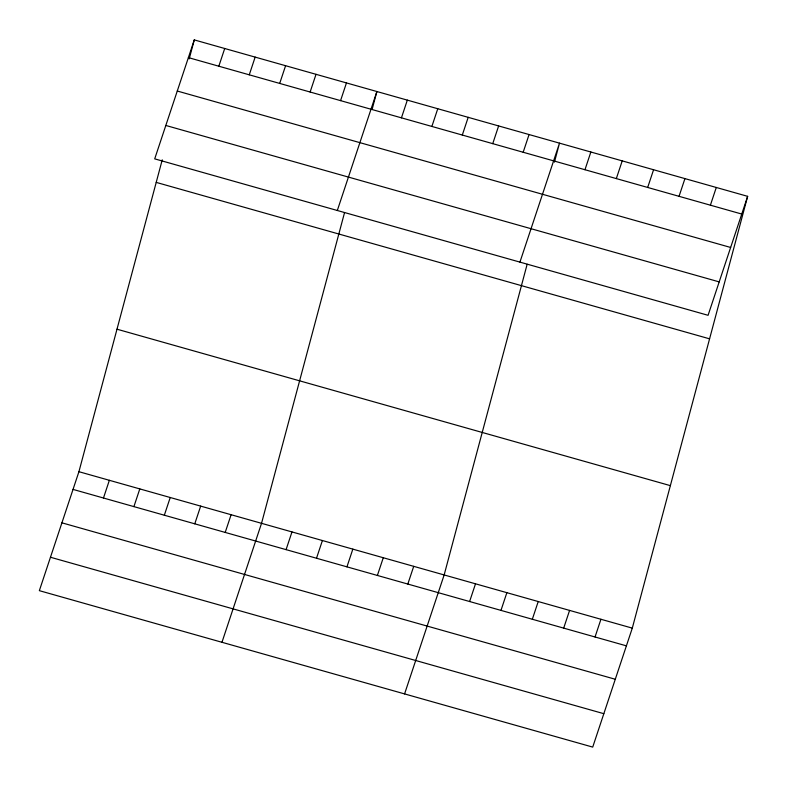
<?xml version="1.0" encoding="UTF-8"?>
<svg xmlns="http://www.w3.org/2000/svg" width="787" height="787" viewBox="0 0 787 787"><rect width="100%" height="100%" fill="white"/><g stroke="black" fill="none" stroke-linecap="round" stroke-linejoin="round"><path stroke-width="1.18" d="M747.65 196.337L708.074 315.302L154.705 158.866L194.281 39.901L747.65 196.337L632.295 628.134L592.719 747.099L39.35 590.663L78.926 471.698L162.24 159.83M189.205 58.897L194.281 39.901M344.539 212.638L261.54 523.316L221.964 642.29M372.133 109.334L376.894 91.518L337.318 210.493M527.152 264.265L444.153 574.943L404.577 693.918M554.432 162.142L559.508 143.145L519.932 262.12M218.825 66.216L224.718 48.499M103.471 498.014L109.363 480.296M249.263 74.824L255.155 57.107M133.908 506.621L139.801 488.904M279.7 83.422L285.592 65.715M164.335 515.219L170.228 497.502M310.127 92.03L316.02 74.312M194.773 523.827L200.665 506.11M340.564 100.638L346.457 82.92M225.21 532.425L231.103 514.718M401.439 117.843L407.332 100.126M286.084 549.641L291.977 531.923M431.876 126.441L437.769 108.734M316.512 558.239L322.404 540.531M462.303 135.049L468.196 117.332M346.949 566.847L352.842 549.129M492.741 143.657L498.633 125.94M377.386 575.454L383.279 557.737M523.178 152.255L529.071 134.547M407.823 584.052L413.716 566.335M584.967 169.726L590.86 152.009M469.613 601.524L475.505 583.806M616.329 178.59L622.222 160.873M500.975 610.387L506.867 592.67M647.681 187.454L653.574 169.746M532.327 619.251L538.219 601.534M679.043 196.317L684.936 178.61M563.689 628.115L569.581 610.407M710.395 205.191L716.288 187.473M595.041 636.978L600.934 619.271M188.388 57.608L741.757 214.054M177.272 91.026L730.641 247.462M165.821 125.458L719.19 281.894M156.22 182.387L709.579 338.833M116.997 329.202L670.357 485.638M78.926 471.698L632.295 628.134M73.034 489.406L626.403 645.852M61.917 522.824L615.286 679.26M50.466 557.245L603.836 713.691"/></g></svg>
